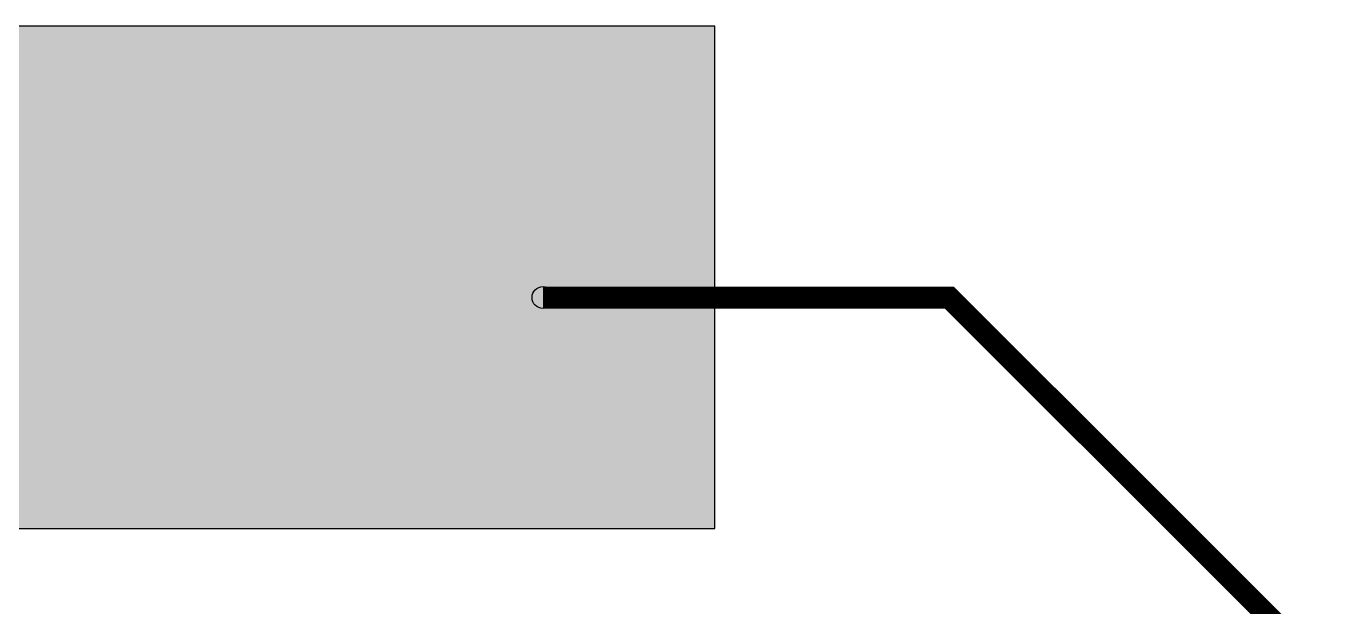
# Model space of a CAD drawing. Extents: x -57500 to 57500, y -57500 to 57500.
# Drawn here: x 995 to 24818, y 36007 to 46596 of the extents above; entities that cross this region are included whole.
import ezdxf

# ---------------------------------------------------------------- set-up
doc = ezdxf.new("R2010")
doc.units = 0
doc.header["$MEASUREMENT"] = 0
doc.layers.get('0').update_dxf_attribs({"color": 160, "true_color": 0x003fff})
doc.layers.add('Metal1', color=160, linetype='Continuous', true_color=0x003fff)

msp = doc.modelspace()

# ---------------------------------------------------------------- hatches: boundary and pattern name
msp.add_hatch(color=5).paths.add_polyline_path([(-17371, 37436.4), (13542.9, 37436.4), (13542.9, 46596.05), (-17371, 46596.05)], flags=0)
h = msp.add_hatch(color=5)
edge = h.paths.add_edge_path(flags=0)
edge.add_arc((10411.7, 41647.15), 200, 0, 360)

# ---------------------------------------------------------------- linework, layer by layer
at = {"layer": 'Metal1'}
msp.add_lwpolyline([(-17371, 37436.4), (13542.9, 37436.4), (13542.9, 46596.05), (-17371, 46596.05)], close=True, dxfattribs=at)
at = {"layer": 'Metal1', "const_width": 400}
msp.add_lwpolyline([(10411.7, 41647.15), (17811.55, 41647.15), (24617.7, 34841), (24617.7, 31787.75)], dxfattribs=at)
at = {"layer": 'Metal1'}
msp.add_circle((10411.7, 41647.15), 200, dxfattribs=at)

doc.saveas('drawing.dxf')
